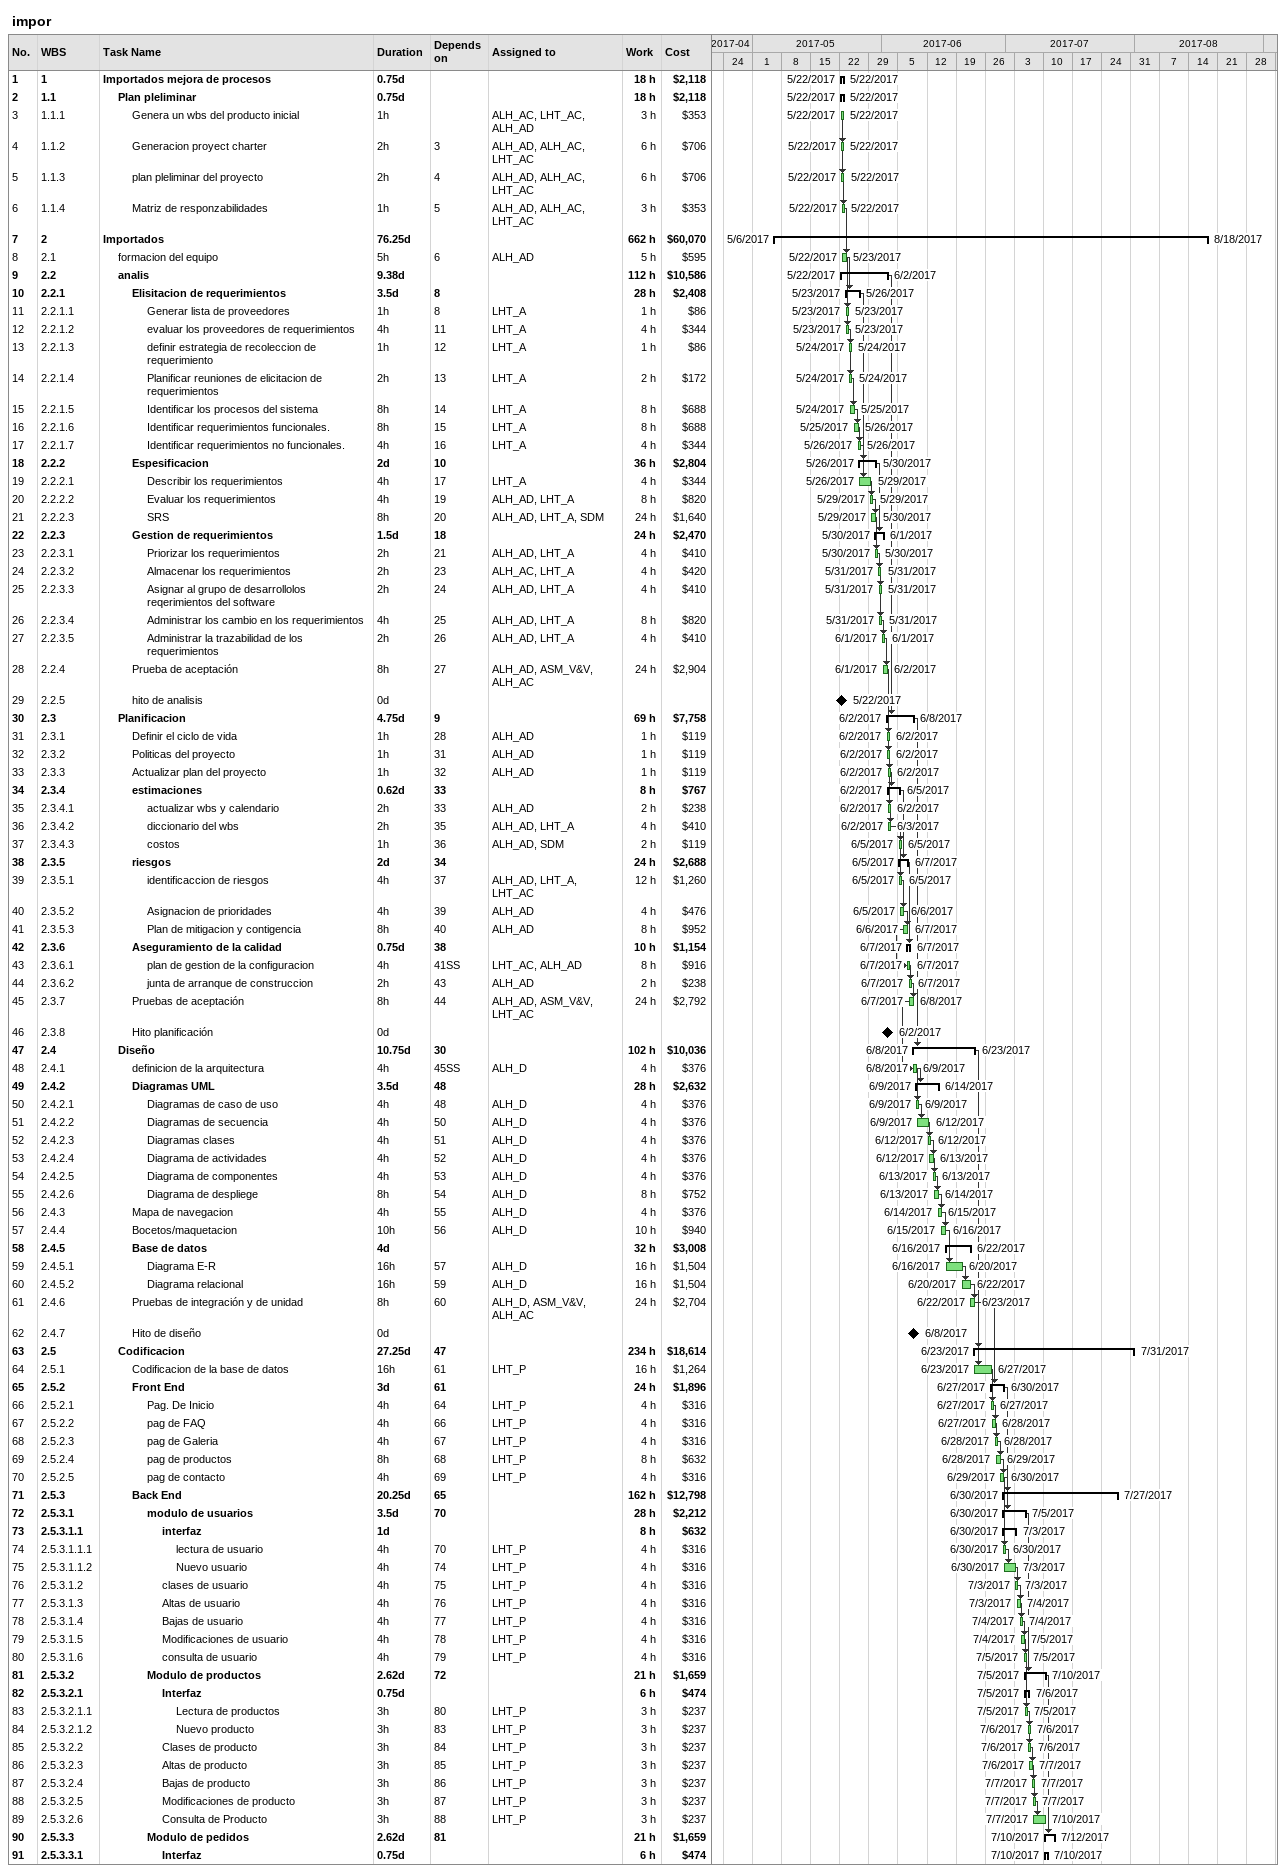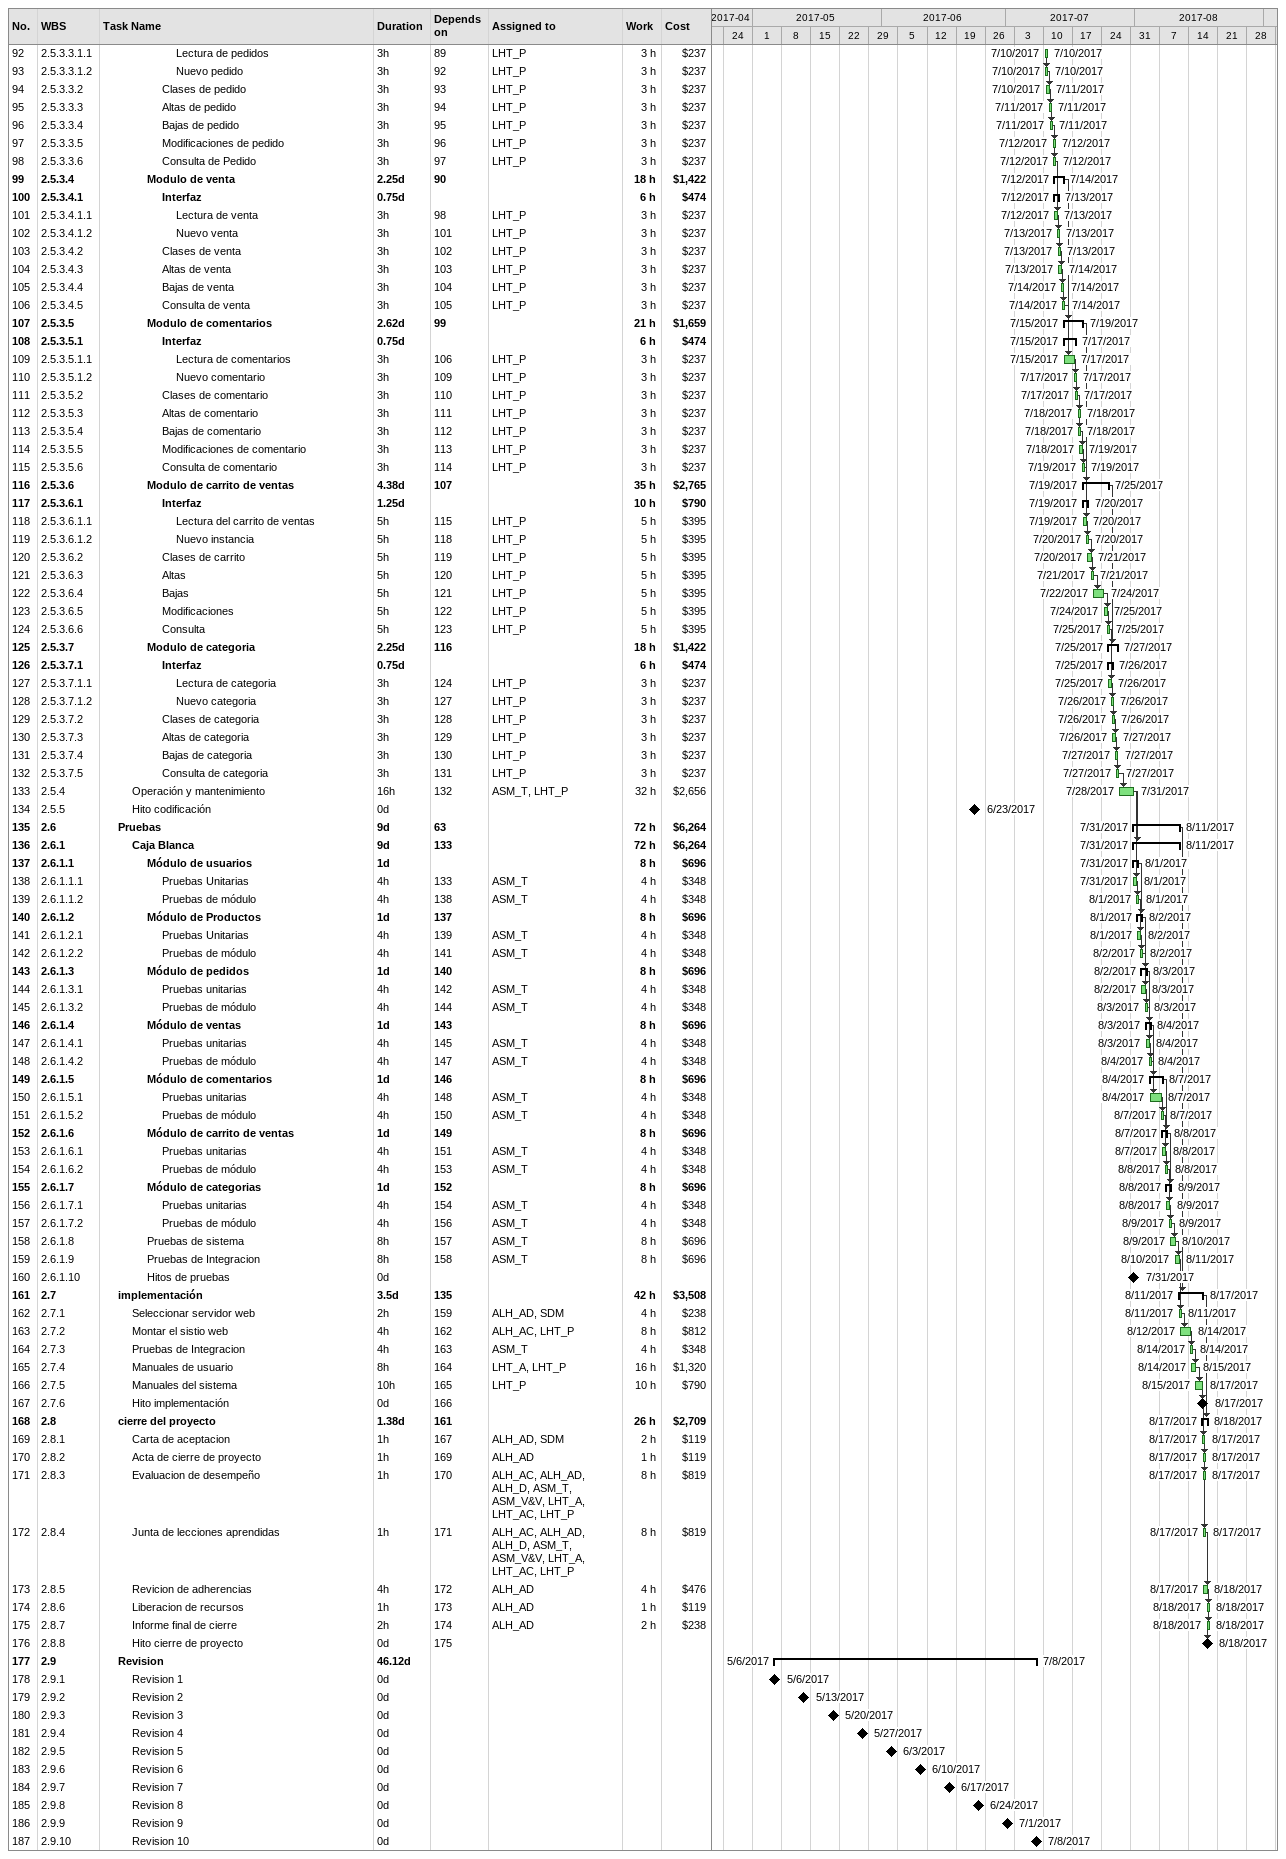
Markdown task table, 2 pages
impor

| ID | WBS | Task | Duration | Start | Finish | Predecessors | Resources | Work (h) | Cost ($) |
|---|---|---|---|---|---|---|---|---|---|
| 1 | 1 | **Importados mejora de procesos** | 0.75d | 2017-05-22 | 2017-05-22 |  |  | 18 | 2118 |
| 2 | 1.1 | **Plan pleliminar** | 0.75d | 2017-05-22 | 2017-05-22 |  |  | 18 | 2118 |
| 3 | 1.1.1 | Genera un wbs del producto inicial | 1h | 2017-05-22 | 2017-05-22 |  | ALH_AC, LHT_AC, ALH_AD | 3 | 353 |
| 4 | 1.1.2 | Generacion proyect charter | 2h | 2017-05-22 | 2017-05-22 | 3 | ALH_AD, ALH_AC, LHT_AC | 6 | 706 |
| 5 | 1.1.3 | plan pleliminar del proyecto | 2h | 2017-05-22 | 2017-05-22 | 4 | ALH_AD, ALH_AC, LHT_AC | 6 | 706 |
| 6 | 1.1.4 | Matriz de responzabilidades | 1h | 2017-05-22 | 2017-05-22 | 5 | ALH_AD, ALH_AC, LHT_AC | 3 | 353 |
| 7 | 2 | **Importados** | 76.25d | 2017-05-06 | 2017-08-18 |  |  | 662 | 60070 |
| 8 | 2.1 | formacion del equipo | 5h | 2017-05-22 | 2017-05-23 | 6 | ALH_AD | 5 | 595 |
| 9 | 2.2 | **analis** | 9.38d | 2017-05-22 | 2017-06-02 |  |  | 112 | 10586 |
| 10 | 2.2.1 | **Elisitacion de requerimientos** | 3.5d | 2017-05-23 | 2017-05-26 | 8 |  | 28 | 2408 |
| 11 | 2.2.1.1 | Generar lista de proveedores | 1h | 2017-05-23 | 2017-05-23 | 8 | LHT_A | 1 | 86 |
| 12 | 2.2.1.2 | evaluar los proveedores de requerimientos | 4h | 2017-05-23 | 2017-05-23 | 11 | LHT_A | 4 | 344 |
| 13 | 2.2.1.3 | definir estrategia de recoleccion de requerimiento | 1h | 2017-05-24 | 2017-05-24 | 12 | LHT_A | 1 | 86 |
| 14 | 2.2.1.4 | Planificar reuniones de elicitacion de requerimientos | 2h | 2017-05-24 | 2017-05-24 | 13 | LHT_A | 2 | 172 |
| 15 | 2.2.1.5 | Identificar los procesos del sistema | 8h | 2017-05-24 | 2017-05-25 | 14 | LHT_A | 8 | 688 |
| 16 | 2.2.1.6 | Identificar requerimientos funcionales. | 8h | 2017-05-25 | 2017-05-26 | 15 | LHT_A | 8 | 688 |
| 17 | 2.2.1.7 | Identificar requerimientos no funcionales. | 4h | 2017-05-26 | 2017-05-26 | 16 | LHT_A | 4 | 344 |
| 18 | 2.2.2 | **Espesificacion** | 2d | 2017-05-26 | 2017-05-30 | 10 |  | 36 | 2804 |
| 19 | 2.2.2.1 | Describir los requerimientos | 4h | 2017-05-26 | 2017-05-29 | 17 | LHT_A | 4 | 344 |
| 20 | 2.2.2.2 | Evaluar los requerimientos | 4h | 2017-05-29 | 2017-05-29 | 19 | ALH_AD, LHT_A | 8 | 820 |
| 21 | 2.2.2.3 | SRS | 8h | 2017-05-29 | 2017-05-30 | 20 | ALH_AD, LHT_A, SDM | 24 | 1640 |
| 22 | 2.2.3 | **Gestion de requerimientos** | 1.5d | 2017-05-30 | 2017-06-01 | 18 |  | 24 | 2470 |
| 23 | 2.2.3.1 | Priorizar los requerimientos | 2h | 2017-05-30 | 2017-05-30 | 21 | ALH_AD, LHT_A | 4 | 410 |
| 24 | 2.2.3.2 | Almacenar los requerimientos | 2h | 2017-05-31 | 2017-05-31 | 23 | ALH_AC, LHT_A | 4 | 420 |
| 25 | 2.2.3.3 | Asignar al grupo de desarrollolos reqerimientos del software | 2h | 2017-05-31 | 2017-05-31 | 24 | ALH_AD, LHT_A | 4 | 410 |
| 26 | 2.2.3.4 | Administrar los cambio en los requerimientos | 4h | 2017-05-31 | 2017-05-31 | 25 | ALH_AD, LHT_A | 8 | 820 |
| 27 | 2.2.3.5 | Administrar la trazabilidad de los requerimientos | 2h | 2017-06-01 | 2017-06-01 | 26 | ALH_AD, LHT_A | 4 | 410 |
| 28 | 2.2.4 | Prueba de aceptación | 8h | 2017-06-01 | 2017-06-02 | 27 | ALH_AD, ASM_V&V, ALH_AC | 24 | 2904 |
| 29 | 2.2.5 | hito de analisis | 0d | 2017-05-22 | 2017-05-22 |  |  |  |  |
| 30 | 2.3 | **Planificacion** | 4.75d | 2017-06-02 | 2017-06-08 | 9 |  | 69 | 7758 |
| 31 | 2.3.1 | Definir el ciclo de vida | 1h | 2017-06-02 | 2017-06-02 | 28 | ALH_AD | 1 | 119 |
| 32 | 2.3.2 | Politicas del proyecto | 1h | 2017-06-02 | 2017-06-02 | 31 | ALH_AD | 1 | 119 |
| 33 | 2.3.3 | Actualizar plan del proyecto | 1h | 2017-06-02 | 2017-06-02 | 32 | ALH_AD | 1 | 119 |
| 34 | 2.3.4 | **estimaciones** | 0.62d | 2017-06-02 | 2017-06-05 | 33 |  | 8 | 767 |
| 35 | 2.3.4.1 | actualizar wbs y calendario | 2h | 2017-06-02 | 2017-06-02 | 33 | ALH_AD | 2 | 238 |
| 36 | 2.3.4.2 | diccionario del wbs | 2h | 2017-06-02 | 2017-06-03 | 35 | ALH_AD, LHT_A | 4 | 410 |
| 37 | 2.3.4.3 | costos | 1h | 2017-06-05 | 2017-06-05 | 36 | ALH_AD, SDM | 2 | 119 |
| 38 | 2.3.5 | **riesgos** | 2d | 2017-06-05 | 2017-06-07 | 34 |  | 24 | 2688 |
| 39 | 2.3.5.1 | identificaccion de riesgos | 4h | 2017-06-05 | 2017-06-05 | 37 | ALH_AD, LHT_A, LHT_AC | 12 | 1260 |
| 40 | 2.3.5.2 | Asignacion de prioridades | 4h | 2017-06-05 | 2017-06-06 | 39 | ALH_AD | 4 | 476 |
| 41 | 2.3.5.3 | Plan de mitigacion y contigencia | 8h | 2017-06-06 | 2017-06-07 | 40 | ALH_AD | 8 | 952 |
| 42 | 2.3.6 | **Aseguramiento de la calidad** | 0.75d | 2017-06-07 | 2017-06-07 | 38 |  | 10 | 1154 |
| 43 | 2.3.6.1 | plan de gestion de la configuracion | 4h | 2017-06-07 | 2017-06-07 | 41SS | LHT_AC, ALH_AD | 8 | 916 |
| 44 | 2.3.6.2 | junta de arranque de construccion | 2h | 2017-06-07 | 2017-06-07 | 43 | ALH_AD | 2 | 238 |
| 45 | 2.3.7 | Pruebas de aceptación | 8h | 2017-06-07 | 2017-06-08 | 44 | ALH_AD, ASM_V&V, LHT_AC | 24 | 2792 |
| 46 | 2.3.8 | Hito planificación | 0d | 2017-06-02 | 2017-06-02 |  |  |  |  |
| 47 | 2.4 | **Diseño** | 10.75d | 2017-06-08 | 2017-06-23 | 30 |  | 102 | 10036 |
| 48 | 2.4.1 | definicion de la arquitectura | 4h | 2017-06-08 | 2017-06-09 | 45SS | ALH_D | 4 | 376 |
| 49 | 2.4.2 | **Diagramas UML** | 3.5d | 2017-06-09 | 2017-06-14 | 48 |  | 28 | 2632 |
| 50 | 2.4.2.1 | Diagramas de caso de uso | 4h | 2017-06-09 | 2017-06-09 | 48 | ALH_D | 4 | 376 |
| 51 | 2.4.2.2 | Diagramas de secuencia | 4h | 2017-06-09 | 2017-06-12 | 50 | ALH_D | 4 | 376 |
| 52 | 2.4.2.3 | Diagramas clases | 4h | 2017-06-12 | 2017-06-12 | 51 | ALH_D | 4 | 376 |
| 53 | 2.4.2.4 | Diagrama de actividades | 4h | 2017-06-12 | 2017-06-13 | 52 | ALH_D | 4 | 376 |
| 54 | 2.4.2.5 | Diagrama de componentes | 4h | 2017-06-13 | 2017-06-13 | 53 | ALH_D | 4 | 376 |
| 55 | 2.4.2.6 | Diagrama de despliege | 8h | 2017-06-13 | 2017-06-14 | 54 | ALH_D | 8 | 752 |
| 56 | 2.4.3 | Mapa de navegacion | 4h | 2017-06-14 | 2017-06-15 | 55 | ALH_D | 4 | 376 |
| 57 | 2.4.4 | Bocetos/maquetacion | 10h | 2017-06-15 | 2017-06-16 | 56 | ALH_D | 10 | 940 |
| 58 | 2.4.5 | **Base de datos** | 4d | 2017-06-16 | 2017-06-22 |  |  | 32 | 3008 |
| 59 | 2.4.5.1 | Diagrama E-R | 16h | 2017-06-16 | 2017-06-20 | 57 | ALH_D | 16 | 1504 |
| 60 | 2.4.5.2 | Diagrama relacional | 16h | 2017-06-20 | 2017-06-22 | 59 | ALH_D | 16 | 1504 |
| 61 | 2.4.6 | Pruebas de integración y de unidad | 8h | 2017-06-22 | 2017-06-23 | 60 | ALH_D, ASM_V&V, ALH_AC | 24 | 2704 |
| 62 | 2.4.7 | Hito de diseño | 0d | 2017-06-08 | 2017-06-08 |  |  |  |  |
| 63 | 2.5 | **Codificacion** | 27.25d | 2017-06-23 | 2017-07-31 | 47 |  | 234 | 18614 |
| 64 | 2.5.1 | Codificacion de la base de datos | 16h | 2017-06-23 | 2017-06-27 | 61 | LHT_P | 16 | 1264 |
| 65 | 2.5.2 | **Front End** | 3d | 2017-06-27 | 2017-06-30 | 61 |  | 24 | 1896 |
| 66 | 2.5.2.1 | Pag. De Inicio | 4h | 2017-06-27 | 2017-06-27 | 64 | LHT_P | 4 | 316 |
| 67 | 2.5.2.2 | pag de FAQ | 4h | 2017-06-27 | 2017-06-28 | 66 | LHT_P | 4 | 316 |
| 68 | 2.5.2.3 | pag de Galeria | 4h | 2017-06-28 | 2017-06-28 | 67 | LHT_P | 4 | 316 |
| 69 | 2.5.2.4 | pag de productos | 8h | 2017-06-28 | 2017-06-29 | 68 | LHT_P | 8 | 632 |
| 70 | 2.5.2.5 | pag de contacto | 4h | 2017-06-29 | 2017-06-30 | 69 | LHT_P | 4 | 316 |
| 71 | 2.5.3 | **Back End** | 20.25d | 2017-06-30 | 2017-07-27 | 65 |  | 162 | 12798 |
| 72 | 2.5.3.1 | **modulo de usuarios** | 3.5d | 2017-06-30 | 2017-07-05 | 70 |  | 28 | 2212 |
| 73 | 2.5.3.1.1 | **interfaz** | 1d | 2017-06-30 | 2017-07-03 |  |  | 8 | 632 |
| 74 | 2.5.3.1.1.1 | lectura de usuario | 4h | 2017-06-30 | 2017-06-30 | 70 | LHT_P | 4 | 316 |
| 75 | 2.5.3.1.1.2 | Nuevo usuario | 4h | 2017-06-30 | 2017-07-03 | 74 | LHT_P | 4 | 316 |
| 76 | 2.5.3.1.2 | clases de usuario | 4h | 2017-07-03 | 2017-07-03 | 75 | LHT_P | 4 | 316 |
| 77 | 2.5.3.1.3 | Altas de usuario | 4h | 2017-07-03 | 2017-07-04 | 76 | LHT_P | 4 | 316 |
| 78 | 2.5.3.1.4 | Bajas de usuario | 4h | 2017-07-04 | 2017-07-04 | 77 | LHT_P | 4 | 316 |
| 79 | 2.5.3.1.5 | Modificaciones de usuario | 4h | 2017-07-04 | 2017-07-05 | 78 | LHT_P | 4 | 316 |
| 80 | 2.5.3.1.6 | consulta de usuario | 4h | 2017-07-05 | 2017-07-05 | 79 | LHT_P | 4 | 316 |
| 81 | 2.5.3.2 | **Modulo de productos** | 2.62d | 2017-07-05 | 2017-07-10 | 72 |  | 21 | 1659 |
| 82 | 2.5.3.2.1 | **Interfaz** | 0.75d | 2017-07-05 | 2017-07-06 |  |  | 6 | 474 |
| 83 | 2.5.3.2.1.1 | Lectura de productos | 3h | 2017-07-05 | 2017-07-05 | 80 | LHT_P | 3 | 237 |
| 84 | 2.5.3.2.1.2 | Nuevo producto | 3h | 2017-07-06 | 2017-07-06 | 83 | LHT_P | 3 | 237 |
| 85 | 2.5.3.2.2 | Clases de producto | 3h | 2017-07-06 | 2017-07-06 | 84 | LHT_P | 3 | 237 |
| 86 | 2.5.3.2.3 | Altas de producto | 3h | 2017-07-06 | 2017-07-07 | 85 | LHT_P | 3 | 237 |
| 87 | 2.5.3.2.4 | Bajas de producto | 3h | 2017-07-07 | 2017-07-07 | 86 | LHT_P | 3 | 237 |
| 88 | 2.5.3.2.5 | Modificaciones de producto | 3h | 2017-07-07 | 2017-07-07 | 87 | LHT_P | 3 | 237 |
| 89 | 2.5.3.2.6 | Consulta de Producto | 3h | 2017-07-07 | 2017-07-10 | 88 | LHT_P | 3 | 237 |
| 90 | 2.5.3.3 | **Modulo de pedidos** | 2.62d | 2017-07-10 | 2017-07-12 | 81 |  | 21 | 1659 |
| 91 | 2.5.3.3.1 | **Interfaz** | 0.75d | 2017-07-10 | 2017-07-10 |  |  | 6 | 474 |
| 92 | 2.5.3.3.1.1 | Lectura de pedidos | 3h | 2017-07-10 | 2017-07-10 | 89 | LHT_P | 3 | 237 |
| 93 | 2.5.3.3.1.2 | Nuevo pedido | 3h | 2017-07-10 | 2017-07-10 | 92 | LHT_P | 3 | 237 |
| 94 | 2.5.3.3.2 | Clases de pedido | 3h | 2017-07-10 | 2017-07-11 | 93 | LHT_P | 3 | 237 |
| 95 | 2.5.3.3.3 | Altas de pedido | 3h | 2017-07-11 | 2017-07-11 | 94 | LHT_P | 3 | 237 |
| 96 | 2.5.3.3.4 | Bajas de pedido | 3h | 2017-07-11 | 2017-07-11 | 95 | LHT_P | 3 | 237 |
| 97 | 2.5.3.3.5 | Modificaciones de pedido | 3h | 2017-07-12 | 2017-07-12 | 96 | LHT_P | 3 | 237 |
| 98 | 2.5.3.3.6 | Consulta de Pedido | 3h | 2017-07-12 | 2017-07-12 | 97 | LHT_P | 3 | 237 |
| 99 | 2.5.3.4 | **Modulo de venta** | 2.25d | 2017-07-12 | 2017-07-14 | 90 |  | 18 | 1422 |
| 100 | 2.5.3.4.1 | **Interfaz** | 0.75d | 2017-07-12 | 2017-07-13 |  |  | 6 | 474 |
| 101 | 2.5.3.4.1.1 | Lectura de venta | 3h | 2017-07-12 | 2017-07-13 | 98 | LHT_P | 3 | 237 |
| 102 | 2.5.3.4.1.2 | Nuevo venta | 3h | 2017-07-13 | 2017-07-13 | 101 | LHT_P | 3 | 237 |
| 103 | 2.5.3.4.2 | Clases de venta | 3h | 2017-07-13 | 2017-07-13 | 102 | LHT_P | 3 | 237 |
| 104 | 2.5.3.4.3 | Altas de venta | 3h | 2017-07-13 | 2017-07-14 | 103 | LHT_P | 3 | 237 |
| 105 | 2.5.3.4.4 | Bajas de venta | 3h | 2017-07-14 | 2017-07-14 | 104 | LHT_P | 3 | 237 |
| 106 | 2.5.3.4.5 | Consulta de venta | 3h | 2017-07-14 | 2017-07-14 | 105 | LHT_P | 3 | 237 |
| 107 | 2.5.3.5 | **Modulo de comentarios** | 2.62d | 2017-07-15 | 2017-07-19 | 99 |  | 21 | 1659 |
| 108 | 2.5.3.5.1 | **Interfaz** | 0.75d | 2017-07-15 | 2017-07-17 |  |  | 6 | 474 |
| 109 | 2.5.3.5.1.1 | Lectura de comentarios | 3h | 2017-07-15 | 2017-07-17 | 106 | LHT_P | 3 | 237 |
| 110 | 2.5.3.5.1.2 | Nuevo comentario | 3h | 2017-07-17 | 2017-07-17 | 109 | LHT_P | 3 | 237 |
| 111 | 2.5.3.5.2 | Clases de comentario | 3h | 2017-07-17 | 2017-07-17 | 110 | LHT_P | 3 | 237 |
| 112 | 2.5.3.5.3 | Altas de comentario | 3h | 2017-07-18 | 2017-07-18 | 111 | LHT_P | 3 | 237 |
| 113 | 2.5.3.5.4 | Bajas de comentario | 3h | 2017-07-18 | 2017-07-18 | 112 | LHT_P | 3 | 237 |
| 114 | 2.5.3.5.5 | Modificaciones de comentario | 3h | 2017-07-18 | 2017-07-19 | 113 | LHT_P | 3 | 237 |
| 115 | 2.5.3.5.6 | Consulta de comentario | 3h | 2017-07-19 | 2017-07-19 | 114 | LHT_P | 3 | 237 |
| 116 | 2.5.3.6 | **Modulo de carrito de ventas** | 4.38d | 2017-07-19 | 2017-07-25 | 107 |  | 35 | 2765 |
| 117 | 2.5.3.6.1 | **Interfaz** | 1.25d | 2017-07-19 | 2017-07-20 |  |  | 10 | 790 |
| 118 | 2.5.3.6.1.1 | Lectura del carrito de ventas | 5h | 2017-07-19 | 2017-07-20 | 115 | LHT_P | 5 | 395 |
| 119 | 2.5.3.6.1.2 | Nuevo instancia | 5h | 2017-07-20 | 2017-07-20 | 118 | LHT_P | 5 | 395 |
| 120 | 2.5.3.6.2 | Clases de carrito | 5h | 2017-07-20 | 2017-07-21 | 119 | LHT_P | 5 | 395 |
| 121 | 2.5.3.6.3 | Altas | 5h | 2017-07-21 | 2017-07-21 | 120 | LHT_P | 5 | 395 |
| 122 | 2.5.3.6.4 | Bajas | 5h | 2017-07-22 | 2017-07-24 | 121 | LHT_P | 5 | 395 |
| 123 | 2.5.3.6.5 | Modificaciones | 5h | 2017-07-24 | 2017-07-25 | 122 | LHT_P | 5 | 395 |
| 124 | 2.5.3.6.6 | Consulta | 5h | 2017-07-25 | 2017-07-25 | 123 | LHT_P | 5 | 395 |
| 125 | 2.5.3.7 | **Modulo de categoria** | 2.25d | 2017-07-25 | 2017-07-27 | 116 |  | 18 | 1422 |
| 126 | 2.5.3.7.1 | **Interfaz** | 0.75d | 2017-07-25 | 2017-07-26 |  |  | 6 | 474 |
| 127 | 2.5.3.7.1.1 | Lectura de categoria | 3h | 2017-07-25 | 2017-07-26 | 124 | LHT_P | 3 | 237 |
| 128 | 2.5.3.7.1.2 | Nuevo categoria | 3h | 2017-07-26 | 2017-07-26 | 127 | LHT_P | 3 | 237 |
| 129 | 2.5.3.7.2 | Clases de categoria | 3h | 2017-07-26 | 2017-07-26 | 128 | LHT_P | 3 | 237 |
| 130 | 2.5.3.7.3 | Altas de categoria | 3h | 2017-07-26 | 2017-07-27 | 129 | LHT_P | 3 | 237 |
| 131 | 2.5.3.7.4 | Bajas de categoria | 3h | 2017-07-27 | 2017-07-27 | 130 | LHT_P | 3 | 237 |
| 132 | 2.5.3.7.5 | Consulta de categoria | 3h | 2017-07-27 | 2017-07-27 | 131 | LHT_P | 3 | 237 |
| 133 | 2.5.4 | Operación y mantenimiento | 16h | 2017-07-28 | 2017-07-31 | 132 | ASM_T, LHT_P | 32 | 2656 |
| 134 | 2.5.5 | Hito codificación | 0d | 2017-06-23 | 2017-06-23 |  |  |  |  |
| 135 | 2.6 | **Pruebas** | 9d | 2017-07-31 | 2017-08-11 | 63 |  | 72 | 6264 |
| 136 | 2.6.1 | **Caja Blanca** | 9d | 2017-07-31 | 2017-08-11 | 133 |  | 72 | 6264 |
| 137 | 2.6.1.1 | **Módulo de usuarios** | 1d | 2017-07-31 | 2017-08-01 |  |  | 8 | 696 |
| 138 | 2.6.1.1.1 | Pruebas Unitarias | 4h | 2017-07-31 | 2017-08-01 | 133 | ASM_T | 4 | 348 |
| 139 | 2.6.1.1.2 | Pruebas de módulo | 4h | 2017-08-01 | 2017-08-01 | 138 | ASM_T | 4 | 348 |
| 140 | 2.6.1.2 | **Módulo de Productos** | 1d | 2017-08-01 | 2017-08-02 | 137 |  | 8 | 696 |
| 141 | 2.6.1.2.1 | Pruebas Unitarias | 4h | 2017-08-01 | 2017-08-02 | 139 | ASM_T | 4 | 348 |
| 142 | 2.6.1.2.2 | Pruebas de módulo | 4h | 2017-08-02 | 2017-08-02 | 141 | ASM_T | 4 | 348 |
| 143 | 2.6.1.3 | **Módulo de pedidos** | 1d | 2017-08-02 | 2017-08-03 | 140 |  | 8 | 696 |
| 144 | 2.6.1.3.1 | Pruebas unitarias | 4h | 2017-08-02 | 2017-08-03 | 142 | ASM_T | 4 | 348 |
| 145 | 2.6.1.3.2 | Pruebas de módulo | 4h | 2017-08-03 | 2017-08-03 | 144 | ASM_T | 4 | 348 |
| 146 | 2.6.1.4 | **Módulo de ventas** | 1d | 2017-08-03 | 2017-08-04 | 143 |  | 8 | 696 |
| 147 | 2.6.1.4.1 | Pruebas unitarias | 4h | 2017-08-03 | 2017-08-04 | 145 | ASM_T | 4 | 348 |
| 148 | 2.6.1.4.2 | Pruebas de módulo | 4h | 2017-08-04 | 2017-08-04 | 147 | ASM_T | 4 | 348 |
| 149 | 2.6.1.5 | **Módulo de comentarios** | 1d | 2017-08-04 | 2017-08-07 | 146 |  | 8 | 696 |
| 150 | 2.6.1.5.1 | Pruebas unitarias | 4h | 2017-08-04 | 2017-08-07 | 148 | ASM_T | 4 | 348 |
| 151 | 2.6.1.5.2 | Pruebas de módulo | 4h | 2017-08-07 | 2017-08-07 | 150 | ASM_T | 4 | 348 |
| 152 | 2.6.1.6 | **Módulo de carrito de ventas** | 1d | 2017-08-07 | 2017-08-08 | 149 |  | 8 | 696 |
| 153 | 2.6.1.6.1 | Pruebas unitarias | 4h | 2017-08-07 | 2017-08-08 | 151 | ASM_T | 4 | 348 |
| 154 | 2.6.1.6.2 | Pruebas de módulo | 4h | 2017-08-08 | 2017-08-08 | 153 | ASM_T | 4 | 348 |
| 155 | 2.6.1.7 | **Módulo de categorias** | 1d | 2017-08-08 | 2017-08-09 | 152 |  | 8 | 696 |
| 156 | 2.6.1.7.1 | Pruebas unitarias | 4h | 2017-08-08 | 2017-08-09 | 154 | ASM_T | 4 | 348 |
| 157 | 2.6.1.7.2 | Pruebas de módulo | 4h | 2017-08-09 | 2017-08-09 | 156 | ASM_T | 4 | 348 |
| 158 | 2.6.1.8 | Pruebas de sistema | 8h | 2017-08-09 | 2017-08-10 | 157 | ASM_T | 8 | 696 |
| 159 | 2.6.1.9 | Pruebas de Integracion | 8h | 2017-08-10 | 2017-08-11 | 158 | ASM_T | 8 | 696 |
| 160 | 2.6.1.10 | Hitos de pruebas | 0d | 2017-07-31 | 2017-07-31 |  |  |  |  |
| 161 | 2.7 | **implementación** | 3.5d | 2017-08-11 | 2017-08-17 | 135 |  | 42 | 3508 |
| 162 | 2.7.1 | Seleccionar servidor web | 2h | 2017-08-11 | 2017-08-11 | 159 | ALH_AD, SDM | 4 | 238 |
| 163 | 2.7.2 | Montar el sistio web | 4h | 2017-08-12 | 2017-08-14 | 162 | ALH_AC, LHT_P | 8 | 812 |
| 164 | 2.7.3 | Pruebas de Integracion | 4h | 2017-08-14 | 2017-08-14 | 163 | ASM_T | 4 | 348 |
| 165 | 2.7.4 | Manuales de usuario | 8h | 2017-08-14 | 2017-08-15 | 164 | LHT_A, LHT_P | 16 | 1320 |
| 166 | 2.7.5 | Manuales del sistema | 10h | 2017-08-15 | 2017-08-17 | 165 | LHT_P | 10 | 790 |
| 167 | 2.7.6 | Hito implementación | 0d | 2017-08-17 | 2017-08-17 | 166 |  |  |  |
| 168 | 2.8 | **cierre del proyecto** | 1.38d | 2017-08-17 | 2017-08-18 | 161 |  | 26 | 2709 |
| 169 | 2.8.1 | Carta de aceptacion | 1h | 2017-08-17 | 2017-08-17 | 167 | ALH_AD, SDM | 2 | 119 |
| 170 | 2.8.2 | Acta de cierre de proyecto | 1h | 2017-08-17 | 2017-08-17 | 169 | ALH_AD | 1 | 119 |
| 171 | 2.8.3 | Evaluacion de desempeño | 1h | 2017-08-17 | 2017-08-17 | 170 | ALH_AC, ALH_AD, ALH_D, ASM_T, ASM_V&V, LHT_A, LHT_AC, LHT_P | 8 | 819 |
| 172 | 2.8.4 | Junta de lecciones aprendidas | 1h | 2017-08-17 | 2017-08-17 | 171 | ALH_AC, ALH_AD, ALH_D, ASM_T, ASM_V&V, LHT_A, LHT_AC, LHT_P | 8 | 819 |
| 173 | 2.8.5 | Revicion de adherencias | 4h | 2017-08-17 | 2017-08-18 | 172 | ALH_AD | 4 | 476 |
| 174 | 2.8.6 | Liberacion de recursos | 1h | 2017-08-18 | 2017-08-18 | 173 | ALH_AD | 1 | 119 |
| 175 | 2.8.7 | Informe final de cierre | 2h | 2017-08-18 | 2017-08-18 | 174 | ALH_AD | 2 | 238 |
| 176 | 2.8.8 | Hito cierre de proyecto | 0d | 2017-08-18 | 2017-08-18 | 175 |  |  |  |
| 177 | 2.9 | **Revision** | 46.12d | 2017-05-06 | 2017-07-08 |  |  |  |  |
| 178 | 2.9.1 | Revision 1 | 0d | 2017-05-06 | 2017-05-06 |  |  |  |  |
| 179 | 2.9.2 | Revision 2 | 0d | 2017-05-13 | 2017-05-13 |  |  |  |  |
| 180 | 2.9.3 | Revision 3 | 0d | 2017-05-20 | 2017-05-20 |  |  |  |  |
| 181 | 2.9.4 | Revision 4 | 0d | 2017-05-27 | 2017-05-27 |  |  |  |  |
| 182 | 2.9.5 | Revision 5 | 0d | 2017-06-03 | 2017-06-03 |  |  |  |  |
| 183 | 2.9.6 | Revision 6 | 0d | 2017-06-10 | 2017-06-10 |  |  |  |  |
| 184 | 2.9.7 | Revision 7 | 0d | 2017-06-17 | 2017-06-17 |  |  |  |  |
| 185 | 2.9.8 | Revision 8 | 0d | 2017-06-24 | 2017-06-24 |  |  |  |  |
| 186 | 2.9.9 | Revision 9 | 0d | 2017-07-01 | 2017-07-01 |  |  |  |  |
| 187 | 2.9.10 | Revision 10 | 0d | 2017-07-08 | 2017-07-08 |  |  |  |  |
